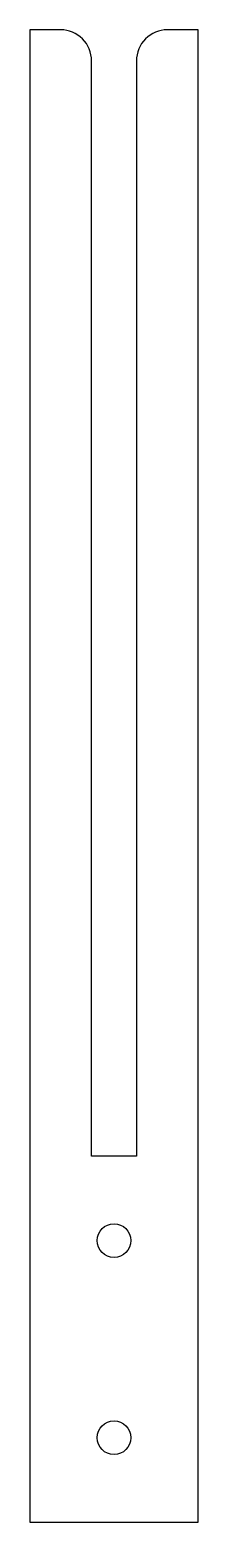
# Model space of a CAD drawing. Header units: millimetres. Extents: x 0 to 30, y 0 to 265.
import ezdxf

# ---------------------------------------------------------------- set-up
doc = ezdxf.new("R2010")
doc.units = ezdxf.units.MM
doc.layers.add('CUTOUTS', color=1, linetype='CONTINUOUS')
doc.layers.add('PERIMETER', color=5, linetype='CONTINUOUS')

msp = doc.modelspace()

# ---------------------------------------------------------------- linework, layer by layer
at = {"layer": 'CUTOUTS'}
for centre in [(15, 50), (15, 15)]:
    msp.add_circle(centre, 3, dxfattribs=at)
at = {"layer": 'PERIMETER'}
msp.add_lwpolyline([(0, 265), (0, 0), (30, 0), (30, 265), (24.5, 265, 0.414214), (19, 259.5), (19, 65), (11, 65), (11, 259.5, 0.414214), (5.5, 265)], format="xyb", close=True, dxfattribs=at)

doc.saveas('drawing.dxf')
